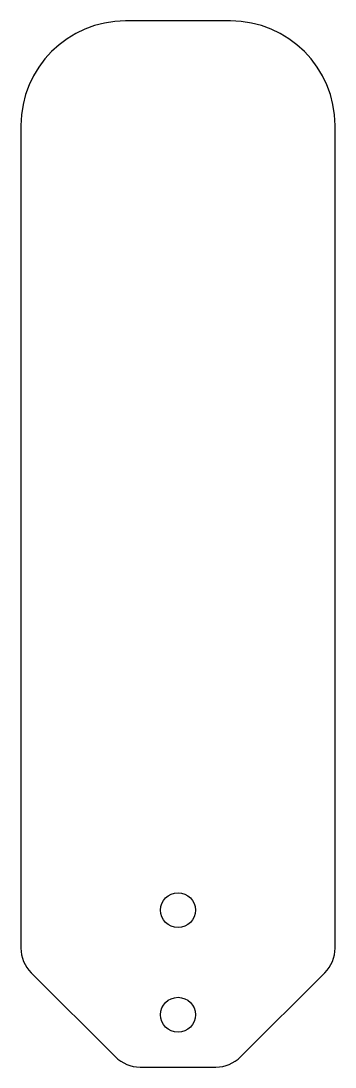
# Model space of a CAD drawing. Header units: millimetres. Extents: x 85.6 to 112.6, y 168.8 to 258.8.
import ezdxf

# ---------------------------------------------------------------- set-up
doc = ezdxf.new("R2010")
doc.units = ezdxf.units.MM
doc.layers.add('Default', color=7, linetype='Continuous')

msp = doc.modelspace()

# ---------------------------------------------------------------- linework, layer by layer
at = {"layer": 'Default', "color": 7, "linetype": 'Continuous'}
for p, q in [((103.65, 258.762), (94.65, 258.762)), ((85.65, 249.762), (85.65, 179.005)), ((112.65, 179.005), (112.65, 249.762)), ((93.771, 169.641), (86.529, 176.883)), ((104.529, 169.641), (111.771, 176.883)), ((95.893, 168.762), (102.407, 168.762))]:
    msp.add_line(p, q, dxfattribs=at)
for centre in [(99.15, 182.262), (99.15, 173.262)]:
    msp.add_circle(centre, 1.5, dxfattribs=at)
for centre, radius, start, end in [((94.65, 249.762), 9, 90, 180), ((103.65, 249.762), 9, 0, 90), ((88.65, 179.005), 3, 180, 225), ((109.65, 179.005), 3, 315, 360), ((95.893, 171.762), 3, 225, 270), ((102.407, 171.762), 3, 270, 315)]:
    msp.add_arc(centre, radius, start, end, dxfattribs=at)

doc.saveas('drawing.dxf')
